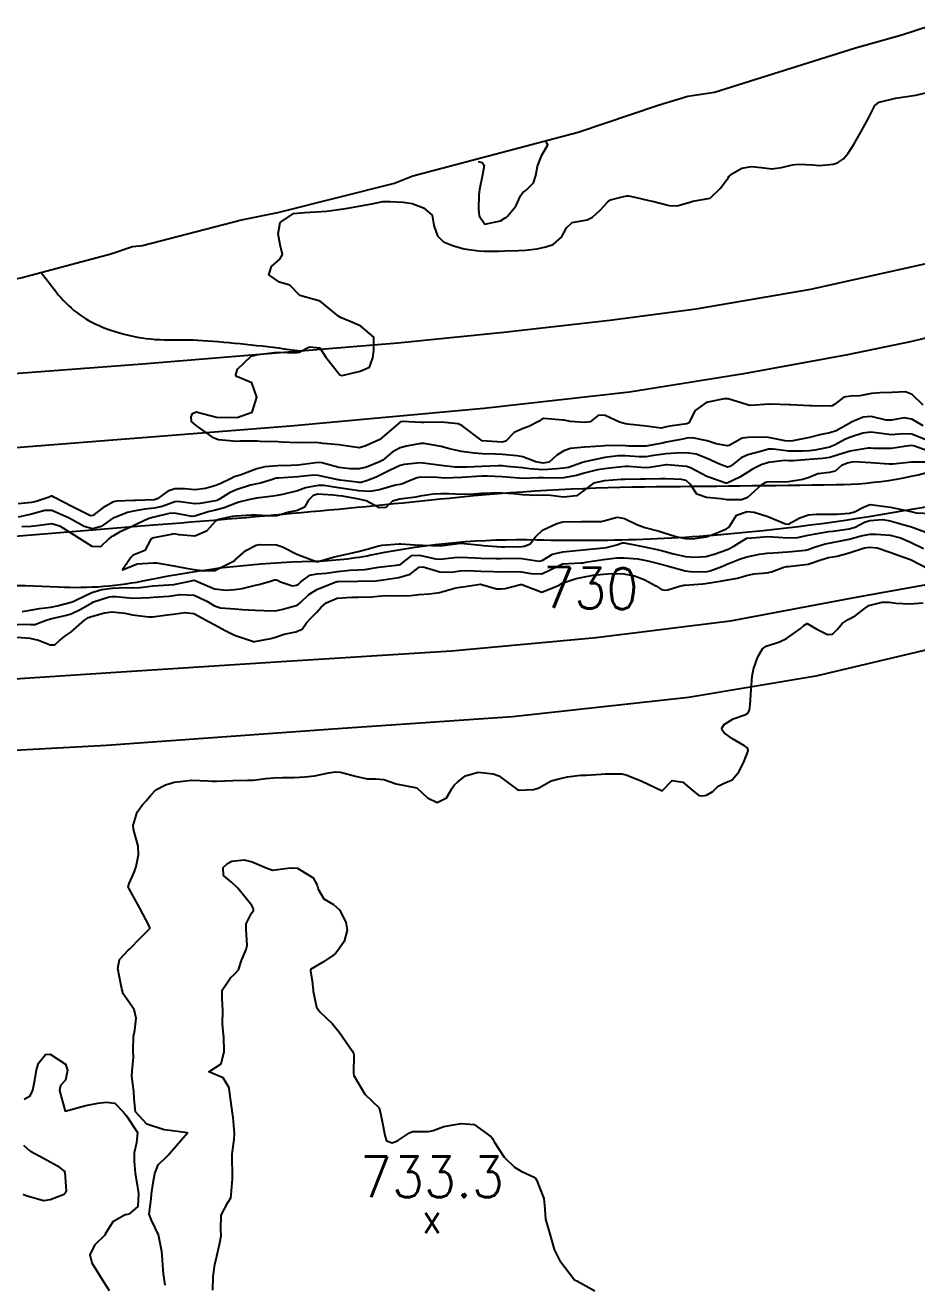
# Model space of a CAD drawing. Header units: metres. Extents: x 307586 to 320046, y 7427249 to 7434250.
# Drawn here: x 315764.9 to 315852.1, y 7432724.2 to 7432847.4 of the extents above; entities that cross this region are included whole.
import ezdxf
from ezdxf.enums import TextEntityAlignment as Align

# ---------------------------------------------------------------- set-up
doc = ezdxf.new("R2010")
doc.units = ezdxf.units.M
doc.header["$MEASUREMENT"] = 0
for name, color, linetype in [('Area', 45, 'Continuous'), ('Cotas', 45, 'Continuous'), ('Curvas de Nivel 1m', 11, 'Continuous'), ('Curvas de Nivel 5m', 15, 'Continuous'), ('Hidrografia', 140, 'Continuous'), ('Pontos Cotados', 45, 'Continuous'), ('Vias Primárias', 230, 'Continuous'), ('Vias Secundárias', 230, 'Continuous')]:
    doc.layers.add(name, color=color, linetype=linetype)
doc.styles.add('Style-STANDARD', font='STANDARD.shx')

# ---------------------------------------------------------------- blocks, each defined once
blk = doc.blocks.new('ELVTXT_134')
at = {"layer": 'Pontos Cotados', "linetype": 'Continuous', "style": 'Style-STANDARD'}
for s, height, p in [('733.3', 4, (0, 4)), ('x', 3, (0, 0))]:
    blk.add_text(s, height=height, dxfattribs=at).set_placement(p, align=Align.MIDDLE_CENTER)

msp = doc.modelspace()

# ---------------------------------------------------------------- linework, layer by layer
at = {"layer": 'Area'}
msp.add_polyline3d([(315680.82, 7432795.18, 726.73), (315707.91, 7432805.07, 733.78), (315712.34, 7432807.38, 730.83), (315718.92, 7432810.07, 730.94), (315724.45, 7432812.46, 730.89), (315730.39, 7432813.87, 730.89), (315733.68, 7432814.71, 730.81), (315744.09, 7432817.35, 730.79), (315754.62, 7432820.43, 730.74), (315764.65, 7432822.74, 730.62), (315773.31, 7432825.04, 736.4), (315775.44, 7432825.78, 730.7), (315776.42, 7432825.87, 735.85), (315786.11, 7432828.37, 732.33), (315789.64, 7432829.1, 736.97), (315801.07, 7432831.96, 735.69), (315802.87, 7432832.66, 733.07), (315819.01, 7432836.95, 740.7), (315826.84, 7432839.58, 737.37), (315829.76, 7432840.48, 735.85), (315832.36, 7432840.86, 731.04), (315846.16, 7432845.2, 742.21), (315850.67, 7432846.45, 731.12), (315853.57, 7432847.4, 743.3)], dxfattribs=at)
at = {"layer": 'Curvas de Nivel 1m', "flags": 128}
for points, elevation in [([(315852.77, 7432810.24), (315851.7, 7432811.29), (315851.02, 7432811.57), (315849.71, 7432811.5), (315848.54, 7432811.46), (315847.7, 7432811.38), (315846.56, 7432811.18), (315845.7, 7432811.13), (315845.01, 7432811.03), (315844.11, 7432810.35), (315843.85, 7432810.19), (315843.69, 7432810.14), (315841.87, 7432810.19), (315841.69, 7432810.2), (315839.81, 7432810.28), (315839.69, 7432810.28), (315837.77, 7432810.34), (315837.69, 7432810.34), (315835.91, 7432810.23), (315835.69, 7432810.26), (315835.05, 7432810.46), (315833.7, 7432810.86), (315833.29, 7432810.88), (315831.69, 7432810.55), (315831.52, 7432810.49), (315830.47, 7432809.72), (315829.84, 7432808.52), (315829.66, 7432808.44), (315828, 7432808.2), (315827.66, 7432808.13), (315827.13, 7432808.02), (315825.66, 7432808.2), (315823.85, 7432808.4), (315823.66, 7432808.42), (315823.06, 7432808.6), (315821.67, 7432809.23), (315821.02, 7432809.27), (315820.19, 7432808.63), (315819.66, 7432808.56), (315818.25, 7432808.65), (315817.66, 7432808.77), (315817.53, 7432808.8), (315815.67, 7432808.94), (315815.47, 7432808.88), (315815.2, 7432808.69), (315814.19, 7432808.17), (315813.66, 7432807.97), (315812.78, 7432807.59), (315811.94, 7432806.73), (315811.71, 7432806.66), (315811.64, 7432806.65), (315809.64, 7432806.76), (315807.66, 7432808.27), (315807.3, 7432808.43), (315805.66, 7432808.59), (315803.93, 7432808.56), (315803.66, 7432808.56), (315801.84, 7432808.67), (315801.66, 7432808.61), (315799.64, 7432806.88), (315798.26, 7432806.27), (315797.63, 7432806.09), (315796.26, 7432806.29), (315795.63, 7432806.37), (315794.1, 7432806.49), (315793.64, 7432806.57), (315792, 7432806.6), (315791.64, 7432806.57), (315789.98, 7432806.65), (315789.64, 7432806.67), (315787.94, 7432806.71), (315787.64, 7432806.73), (315785.96, 7432806.72), (315785.64, 7432806.7), (315783.86, 7432806.85), (315783.64, 7432806.92), (315783.37, 7432807.07), (315781.65, 7432808.28), (315781.2, 7432808.64), (315781.17, 7432809.1), (315781.31, 7432809.45), (315781.67, 7432809.61), (315783.66, 7432809.07), (315785.66, 7432809.05), (315787.13, 7432809.57), (315787.6, 7432811.02), (315787.12, 7432812.44), (315785.71, 7432813.01), (315785.59, 7432813.05), (315785.54, 7432813.23), (315785.72, 7432813.78), (315787.03, 7432815.03), (315787.58, 7432815.18), (315787.74, 7432815.2), (315789.33, 7432815.41), (315789.74, 7432815.45), (315791.35, 7432815.36), (315791.74, 7432815.42), (315792.75, 7432815.96), (315793.75, 7432815.87), (315794.35, 7432814.94), (315795.72, 7432813.22), (315795.94, 7432813.15), (315797.72, 7432813.57), (315798.63, 7432813.98), (315798.94, 7432814.89), (315799.03, 7432815.6), (315799.04, 7432816.89), (315797.77, 7432817.98), (315797.13, 7432818.27), (315795.78, 7432818.82), (315795.62, 7432818.93), (315793.8, 7432820.42), (315791.81, 7432820.97), (315790.84, 7432822), (315789.83, 7432822.28), (315788.78, 7432823.01), (315789.03, 7432823.82), (315789.85, 7432824.54), (315790.12, 7432825), (315789.87, 7432825.92), (315789.7, 7432827), (315789.89, 7432828.11), (315791.18, 7432828.98), (315792.27, 7432829.09), (315794.46, 7432829.22), (315796.5, 7432829.51), (315797.92, 7432829.76), (315798.86, 7432829.95), (315799.92, 7432830.15), (315800.63, 7432830.17), (315801.92, 7432830.09), (315802.79, 7432829.97), (315803.91, 7432829.56), (315804.74, 7432828.82), (315804.9, 7432827.81), (315805.26, 7432826.82), (315805.87, 7432826.22), (315806.84, 7432825.83), (315807.86, 7432825.54), (315809.28, 7432825.34), (315809.86, 7432825.32), (315811.28, 7432825.32), (315811.86, 7432825.33), (315813.2, 7432825.38), (315813.86, 7432825.42), (315815.01, 7432825.55), (315815.87, 7432825.73), (315816.59, 7432825.96), (315817.4, 7432826.67), (315817.89, 7432827.59), (315818.44, 7432828.11), (315819.9, 7432828.38), (315820.41, 7432828.63), (315821.2, 7432829.34), (315821.93, 7432830.14), (315822.2, 7432830.33), (315823.2, 7432830.6), (315823.79, 7432830.73), (315823.93, 7432830.73), (315824.56, 7432830.58), (315825.93, 7432830.27), (315826.3, 7432830.19), (315827.92, 7432829.78), (315828.71, 7432829.74), (315829.93, 7432830.1), (315830.25, 7432830.19), (315831.93, 7432830.49), (315832.95, 7432831.47), (315833.68, 7432832.47), (315833.8, 7432832.63), (315833.96, 7432832.79), (315835.02, 7432833.41), (315835.97, 7432833.6), (315836.92, 7432833.49), (315837.97, 7432833.37), (315838.9, 7432833.48), (315839.97, 7432833.75), (315840.55, 7432833.82), (315841.97, 7432833.74), (315842.64, 7432833.7), (315843.97, 7432833.8), (315844.38, 7432833.94), (315844.96, 7432834.34), (315845.43, 7432834.89), (315846, 7432835.8), (315846.32, 7432836.33), (315846.71, 7432837.02), (315847.42, 7432838.31), (315847.61, 7432838.72), (315848.04, 7432839.54), (315848.46, 7432839.88), (315850.05, 7432840.28), (315852.06, 7432840.57), (315853.4, 7432840.9)], 731), ([(315853.03, 7432806.85), (315851.65, 7432807.42), (315850.84, 7432807.44), (315849.65, 7432807.35), (315848.42, 7432807.52), (315847.66, 7432807.62), (315846.85, 7432807.51), (315845.65, 7432807.14), (315845.09, 7432806.89), (315844.08, 7432806.35), (315843.78, 7432806.21), (315843.64, 7432806.16), (315842.16, 7432805.85), (315841.64, 7432805.78), (315841, 7432805.74), (315839.64, 7432805.76), (315838.09, 7432805.96), (315837.64, 7432805.95), (315836.97, 7432805.76), (315835.63, 7432805.4), (315834.98, 7432805.11), (315834.14, 7432804.46), (315833.85, 7432804.24), (315833.62, 7432804.2), (315832.84, 7432804.48), (315831.63, 7432805.05), (315830.57, 7432805.45), (315829.63, 7432805.59), (315828.6, 7432805.56), (315827.63, 7432805.5), (315826.4, 7432805.33), (315825.63, 7432805.21), (315825, 7432805.2), (315823.63, 7432805.3), (315822.92, 7432805.3), (315821.63, 7432805.14), (315819.69, 7432804.71), (315819.61, 7432804.7), (315819.57, 7432804.69), (315819.45, 7432804.64), (315818.09, 7432804.17), (315817.61, 7432804.08), (315816.95, 7432804.02), (315815.61, 7432803.94), (315814.27, 7432804.04), (315813.61, 7432804.11), (315812.06, 7432804.27), (315811.61, 7432804.32), (315811.2, 7432804.33), (315809.61, 7432804.26), (315808.18, 7432804.2), (315807.61, 7432804.18), (315807, 7432804.18), (315805.61, 7432804.36), (315803.85, 7432804.59), (315803.61, 7432804.6), (315802.01, 7432804.44), (315801.61, 7432804.34), (315800.65, 7432803.91), (315799.6, 7432803.38), (315799.26, 7432803.22), (315798.43, 7432802.89), (315797.8, 7432802.69), (315797.59, 7432802.69), (315797.41, 7432802.72), (315795.76, 7432802.93), (315795.61, 7432802.95), (315795.59, 7432802.95), (315795.56, 7432802.96), (315793.6, 7432803.39), (315793.15, 7432803.4), (315791.6, 7432803.25), (315789.72, 7432803.12), (315789.59, 7432803.12), (315789.49, 7432803.11), (315789.13, 7432803), (315787.96, 7432802.64), (315787.59, 7432802.56), (315786.97, 7432802.42), (315785.58, 7432801.98), (315784.94, 7432801.69), (315783.95, 7432801.07), (315783.71, 7432800.93), (315783.57, 7432800.9), (315782.03, 7432800.63), (315781.57, 7432800.59), (315779.85, 7432800.83), (315779.57, 7432800.81), (315778.33, 7432800.36), (315777.56, 7432800.18), (315776.64, 7432800.07), (315775.55, 7432799.9), (315774.96, 7432799.76), (315773.54, 7432799.22), (315773.52, 7432799.21), (315773.5, 7432799.19), (315772.36, 7432798.38), (315771.53, 7432798.15), (315770.71, 7432798.39), (315769.54, 7432799.04), (315769.18, 7432799.24), (315767.55, 7432799.96), (315766.86, 7432799.96), (315765.55, 7432799.6), (315765.29, 7432799.54), (315764.25, 7432799.3)], 729), ([(315853.64, 7432805.62), (315851.93, 7432806.25), (315851.64, 7432806.32), (315851.12, 7432806.26), (315849.64, 7432806), (315847.92, 7432806.02), (315847.64, 7432806.05), (315847.38, 7432806.05), (315845.64, 7432805.77), (315844.54, 7432805.43), (315843.63, 7432805.15), (315842.94, 7432805.04), (315841.63, 7432804.94), (315840.05, 7432804.81), (315839.63, 7432804.82), (315839.2, 7432804.83), (315837.63, 7432804.66), (315836.93, 7432804.43), (315836.07, 7432803.99), (315835.61, 7432803.71), (315834.84, 7432803.22), (315833.6, 7432802.63), (315833.45, 7432802.62), (315831.6, 7432803.27), (315830.02, 7432804.12), (315829.62, 7432804.26), (315827.74, 7432804.42), (315827.62, 7432804.41), (315826.02, 7432804.16), (315825.62, 7432804.14), (315823.94, 7432804.26), (315823.62, 7432804.26), (315822.12, 7432804.1), (315821.61, 7432804.04), (315820.91, 7432803.92), (315819.6, 7432803.59), (315818.87, 7432803.38), (315817.6, 7432803.16), (315816.05, 7432803.13), (315815.6, 7432803.14), (315815.15, 7432803.14), (315813.6, 7432803.08), (315813.21, 7432803.1), (315811.6, 7432803.26), (315810.17, 7432803.32), (315809.6, 7432803.31), (315809.08, 7432803.28), (315807.6, 7432803.18), (315805.93, 7432803.13), (315805.6, 7432803.16), (315805.22, 7432803.19), (315803.6, 7432803.2), (315803.28, 7432803.15), (315802.52, 7432802.84), (315801.86, 7432802.57), (315801.59, 7432802.51), (315801.15, 7432802.42), (315799.58, 7432801.99), (315798.65, 7432801.82), (315797.58, 7432801.88), (315796.69, 7432802.02), (315795.59, 7432802.18), (315794.15, 7432802.39), (315793.59, 7432802.41), (315792.37, 7432802.18), (315791.58, 7432801.88), (315790.1, 7432801.51), (315789.58, 7432801.43), (315789.21, 7432801.37), (315787.57, 7432801.15), (315786.92, 7432801.03), (315785.84, 7432800.78), (315785.57, 7432800.68), (315784.42, 7432800.2), (315783.56, 7432799.98), (315782.83, 7432799.81), (315781.55, 7432799.39), (315781.26, 7432799.38), (315779.55, 7432799.7), (315779.03, 7432799.65), (315777.55, 7432799.31), (315777.4, 7432799.28), (315776.96, 7432799.15), (315776, 7432798.69), (315775.54, 7432798.47), (315774.17, 7432797.82), (315773.53, 7432797.46), (315773.35, 7432797.37), (315773.11, 7432797.19), (315772.3, 7432796.41), (315771.51, 7432796.42), (315770.25, 7432797.23), (315769.8, 7432797.51), (315769.53, 7432797.67), (315768.41, 7432798.38), (315767.54, 7432798.65), (315766.33, 7432798.48), (315765.53, 7432798.4), (315764.6, 7432798.36)], 728), ([(315853.17, 7432804.69), (315851.63, 7432804.67), (315849.84, 7432804.49), (315849.62, 7432804.47), (315849.44, 7432804.47), (315847.63, 7432804.63), (315846.01, 7432804.71), (315845.63, 7432804.66), (315845.36, 7432804.59), (315844.77, 7432804.34), (315844.15, 7432803.8), (315843.61, 7432803.67), (315842.45, 7432803.53), (315841.61, 7432803.19), (315841.01, 7432802.97), (315839.6, 7432802.75), (315839.26, 7432802.74), (315837.6, 7432802.76), (315837.33, 7432802.69), (315836.92, 7432802.43), (315835.58, 7432801.22), (315835.04, 7432800.99), (315833.58, 7432801.01), (315832.97, 7432801.09), (315831.58, 7432801.22), (315830.64, 7432801.56), (315830.02, 7432802.51), (315829.6, 7432802.89), (315829.13, 7432803), (315827.6, 7432803.05), (315827.11, 7432803.04), (315825.6, 7432803.02), (315825.15, 7432803.02), (315823.6, 7432802.99), (315823.22, 7432802.98), (315821.6, 7432802.85), (315820.53, 7432802.63), (315819.59, 7432801.92), (315818.85, 7432801.38), (315817.58, 7432801.27), (315816.31, 7432801.41), (315815.58, 7432801.46), (315814.84, 7432801.43), (315813.58, 7432801.49), (315812.71, 7432801.59), (315811.58, 7432801.64), (315810.48, 7432801.65), (315809.58, 7432801.62), (315808.81, 7432801.54), (315807.58, 7432801.51), (315806.37, 7432801.58), (315805.58, 7432801.59), (315804.85, 7432801.55), (315803.58, 7432801.34), (315803.15, 7432801.26), (315801.57, 7432801.05), (315800.87, 7432800.86), (315800.2, 7432800.24), (315799.56, 7432800.22), (315798.3, 7432800.89), (315797.57, 7432801.07), (315795.99, 7432801.34), (315795.58, 7432801.4), (315795.05, 7432801.46), (315793.58, 7432801.54), (315793.1, 7432801.43), (315792.64, 7432800.96), (315792.26, 7432800.27), (315791.56, 7432799.95), (315790.74, 7432799.8), (315789.55, 7432799.43), (315789.16, 7432799.39), (315787.55, 7432799.49), (315787.09, 7432799.49), (315785.55, 7432799.4), (315785.23, 7432799.36), (315783.84, 7432799.07), (315783.54, 7432798.92), (315782.69, 7432797.92), (315781.53, 7432797.46), (315780, 7432797.59), (315779.53, 7432797.67), (315779.06, 7432797.59), (315777.52, 7432797.28), (315777.42, 7432797.25), (315777.23, 7432797.14), (315776.63, 7432796.03), (315775.5, 7432795.58), (315775.29, 7432795.37), (315775.14, 7432795.17), (315774.47, 7432794.16), (315775.49, 7432794.58), (315775.91, 7432794.73), (315777.49, 7432794.85), (315777.79, 7432794.84), (315779.49, 7432794.55), (315780.69, 7432794.3), (315781.48, 7432794.2), (315782.51, 7432794.05), (315783.48, 7432794.09), (315785.39, 7432795.04), (315785.45, 7432795.08), (315785.49, 7432795.12), (315786.51, 7432796.03), (315787.52, 7432796.55), (315787.9, 7432796.64), (315789.52, 7432796.6), (315790.1, 7432796.41), (315791.5, 7432795.68), (315793.49, 7432794.95), (315795.05, 7432795.39), (315795.5, 7432795.49), (315796.66, 7432795.76), (315797.51, 7432795.94), (315798.25, 7432796.15), (315799.52, 7432796.51), (315799.84, 7432796.55), (315801.52, 7432796.7), (315801.67, 7432796.7), (315803.52, 7432796.58), (315803.79, 7432796.56), (315805.52, 7432796.51), (315805.8, 7432796.53), (315807.52, 7432796.75), (315807.55, 7432796.75), (315809.52, 7432796.55), (315809.74, 7432796.53), (315811.52, 7432796.39), (315811.86, 7432796.39), (315813.52, 7432796.43), (315813.77, 7432796.46), (315814.33, 7432796.7), (315814.85, 7432797.38), (315815.54, 7432798.03), (315816.94, 7432798.67), (315817.39, 7432798.82), (315817.55, 7432798.84), (315819.32, 7432798.87), (315819.55, 7432798.88), (315821.28, 7432798.88), (315821.55, 7432798.93), (315822.84, 7432799.31), (315823.55, 7432799.18), (315824.75, 7432798.58), (315825.54, 7432798.3), (315826.93, 7432797.94), (315827.53, 7432797.75), (315828.69, 7432797.37), (315829.53, 7432797.21), (315830.21, 7432797.19), (315831.53, 7432797.37), (315832.35, 7432797.67), (315833.54, 7432798.17), (315833.73, 7432798.28), (315833.87, 7432798.47), (315834.52, 7432799.5), (315835.56, 7432799.86), (315836.22, 7432799.78), (315837.56, 7432799.36), (315839.3, 7432798.65), (315839.55, 7432798.63), (315840.71, 7432799.23), (315841.56, 7432799.52), (315842.31, 7432799.61), (315843.56, 7432799.6), (315844.32, 7432799.59), (315845.56, 7432799.69), (315846.05, 7432799.83), (315846.99, 7432800.31), (315847.58, 7432800.54), (315849.57, 7432800.28), (315851.57, 7432799.84), (315852.07, 7432799.74), (315853.56, 7432799.65)], 727), ([(315764.64, 7432790.09), (315765.44, 7432790.2), (315766.35, 7432790.36), (315767.44, 7432790.5), (315768.08, 7432790.62), (315769.45, 7432790.98), (315769.63, 7432791.06), (315769.95, 7432791.23), (315771.46, 7432791.94), (315772.43, 7432792.23), (315773.46, 7432792.37), (315774.71, 7432792.42), (315775.47, 7432792.4), (315776.19, 7432792.42), (315777.47, 7432792.58), (315777.99, 7432792.61), (315779.47, 7432792.71), (315781.22, 7432793.09), (315781.47, 7432793.13), (315781.64, 7432793.09), (315783.47, 7432792.3), (315784.59, 7432792.18), (315785.46, 7432792.23), (315786.18, 7432792.32), (315787.47, 7432792.64), (315787.78, 7432792.71), (315788.84, 7432793.01), (315789.31, 7432793.17), (315789.47, 7432793.18), (315789.61, 7432793.13), (315789.92, 7432792.99), (315791.08, 7432792.58), (315791.47, 7432792.64), (315791.68, 7432792.76), (315791.9, 7432792.97), (315792.79, 7432793.64), (315793.48, 7432793.77), (315794.37, 7432793.83), (315795.48, 7432793.99), (315796.69, 7432794.12), (315797.49, 7432794.15), (315798.17, 7432794.2), (315799.49, 7432794.4), (315801.23, 7432794.6), (315801.49, 7432794.63), (315801.66, 7432794.68), (315801.84, 7432794.85), (315802.77, 7432795.57), (315803.5, 7432795.6), (315805.07, 7432795.24), (315805.5, 7432795.2), (315806.92, 7432795.37), (315807.5, 7432795.4), (315808.95, 7432795.32), (315809.5, 7432795.28), (315810.99, 7432795.25), (315811.5, 7432795.25), (315812.92, 7432795.3), (315813.5, 7432795.27), (315815.2, 7432794.99), (315815.5, 7432795.05), (315816.51, 7432795.67), (315817.51, 7432795.92), (315818.18, 7432795.98), (315819.52, 7432796.12), (315821.16, 7432796.26), (315821.52, 7432796.3), (315821.79, 7432796.34), (315822.81, 7432796.6), (315823.34, 7432796.78), (315823.52, 7432796.79), (315824.69, 7432796.58), (315825.52, 7432796.41), (315827.04, 7432796.07), (315827.52, 7432795.94), (315828.34, 7432795.71), (315829.51, 7432795.46), (315830.39, 7432795.38), (315831.51, 7432795.44), (315832.33, 7432795.67), (315833.52, 7432796.12), (315833.77, 7432796.22), (315834.26, 7432796.46), (315835.02, 7432796.97), (315835.53, 7432797.24), (315836.43, 7432797.33), (315837.53, 7432797.4), (315838.58, 7432797.36), (315839.53, 7432797.27), (315840.47, 7432797.32), (315841.53, 7432797.53), (315842.23, 7432797.67), (315843.54, 7432797.89), (315843.94, 7432797.94), (315845.54, 7432798.15), (315846.1, 7432798.32), (315847.04, 7432798.82), (315847.55, 7432798.98), (315848.78, 7432799.06), (315849.55, 7432798.95), (315851.36, 7432798.43), (315851.54, 7432798.38), (315851.88, 7432798.25), (315853.54, 7432797.63)], 728), ([(315763.42, 7432788.79), (315764.98, 7432788.84), (315765.42, 7432788.81), (315765.88, 7432788.81), (315767.1, 7432789.26), (315767.35, 7432789.34), (315767.42, 7432789.36), (315768.97, 7432789.71), (315769.43, 7432789.85), (315770.37, 7432790.3), (315771.45, 7432790.92), (315771.64, 7432791.01), (315772.15, 7432791.2), (315773.15, 7432791.5), (315773.46, 7432791.55), (315773.82, 7432791.54), (315775.46, 7432791.39), (315777.15, 7432791.45), (315777.46, 7432791.48), (315778.99, 7432791.59), (315779.46, 7432791.64), (315780.08, 7432791.73), (315781.46, 7432791.66), (315782.72, 7432791.08), (315783.45, 7432790.64), (315784.05, 7432790.45), (315785.44, 7432790.34), (315786.2, 7432790.27), (315787.44, 7432790.22), (315788.27, 7432790.18), (315789.44, 7432790.16), (315790.13, 7432790.3), (315791.45, 7432790.66), (315791.65, 7432790.77), (315791.86, 7432790.97), (315792.69, 7432791.73), (315793.47, 7432792.23), (315795.17, 7432792.92), (315795.47, 7432793), (315795.56, 7432793.01), (315797.47, 7432793.03), (315799.27, 7432793.08), (315799.48, 7432793.1), (315799.74, 7432793.14), (315801.48, 7432793.4), (315802.58, 7432793.74), (315803.49, 7432794.4), (315803.87, 7432794.44), (315805.48, 7432793.95), (315806.62, 7432793.93), (315807.49, 7432794.06), (315808.17, 7432794.09), (315809.49, 7432794.03), (315810.73, 7432793.99), (315811.49, 7432793.97), (315812.22, 7432793.99), (315813.49, 7432793.97), (315814.41, 7432793.78), (315815.48, 7432793.77), (315817.35, 7432794.66), (315817.44, 7432794.72), (315817.49, 7432794.73), (315819.3, 7432794.84), (315819.5, 7432794.85), (315819.75, 7432794.89), (315821.51, 7432795.15), (315822.8, 7432795.31), (315823.51, 7432795.34), (315824.87, 7432795.22), (315825.51, 7432795.11), (315825.96, 7432795.01), (315827.5, 7432794.6), (315827.73, 7432794.54), (315829.5, 7432794.06), (315830.01, 7432794), (315831.5, 7432793.97), (315831.94, 7432794.04), (315833.06, 7432794.47), (315833.37, 7432794.61), (315833.5, 7432794.66), (315834.79, 7432795.18), (315835.51, 7432795.42), (315836.75, 7432795.67), (315837.52, 7432795.77), (315838.11, 7432795.82), (315839.52, 7432795.91), (315841.24, 7432796.09), (315841.52, 7432796.14), (315841.69, 7432796.2), (315842.15, 7432796.36), (315843.19, 7432796.69), (315843.53, 7432796.77), (315844.86, 7432797.01), (315845.53, 7432797.16), (315846.71, 7432797.49), (315847.54, 7432797.64), (315848.18, 7432797.65), (315849.54, 7432797.53), (315850.54, 7432797.27), (315851.53, 7432796.87), (315852.79, 7432796.24)], 729), ([(315778.64, 7432724.2), (315778.5, 7432725.12), (315778.48, 7432725.3), (315778.33, 7432727.12), (315778.31, 7432727.5), (315777.98, 7432729.13), (315777.3, 7432730.56), (315777.08, 7432731.14), (315777.25, 7432732.64), (315777.3, 7432733.13), (315777.5, 7432734.4), (315777.63, 7432735.13), (315777.94, 7432735.98), (315778.8, 7432736.8), (315778.96, 7432736.96), (315779.09, 7432737.12), (315780.82, 7432739.09), (315778.83, 7432739.38), (315778.54, 7432739.41), (315776.84, 7432739.95), (315775.73, 7432741.15), (315775.59, 7432742.43), (315775.56, 7432743.15), (315775.38, 7432744.66), (315775.4, 7432745.15), (315775.55, 7432746.52), (315775.52, 7432747.15), (315775.55, 7432748.54), (315775.67, 7432749.15), (315775.8, 7432750.31), (315775.61, 7432751.15), (315774.98, 7432752.06), (315774.53, 7432752.71), (315774.38, 7432753.17), (315774.17, 7432754.34), (315774, 7432755.18), (315774.16, 7432756.04), (315775.04, 7432757), (315775.13, 7432757.07), (315775.23, 7432757.16), (315776.12, 7432758.08), (315777.06, 7432759.02), (315777.12, 7432759.08), (315777.13, 7432759.14), (315777.07, 7432759.33), (315776.12, 7432761.15), (315775.11, 7432762.97), (315775.04, 7432763.09), (315775.03, 7432763.16), (315775.12, 7432763.47), (315775.64, 7432764.65), (315775.79, 7432765.15), (315776.03, 7432766.28), (315776, 7432767.15), (315775.53, 7432768.81), (315775.5, 7432769.16), (315775.9, 7432770.46), (315776.4, 7432771.15), (315776.79, 7432771.57), (315777.22, 7432772.12), (315777.73, 7432772.64), (315778.66, 7432773.13), (315779.09, 7432773.27), (315779.23, 7432773.31), (315779.5, 7432773.38), (315781.24, 7432773.6), (315782.8, 7432773.51), (315783.24, 7432773.49), (315783.68, 7432773.5), (315785.24, 7432773.56), (315786.68, 7432773.58), (315787.24, 7432773.6), (315788.49, 7432773.76), (315789.24, 7432773.83), (315790.1, 7432773.85), (315791.24, 7432773.86), (315792.3, 7432773.9), (315793.24, 7432774.02), (315794.63, 7432774.32), (315795.25, 7432774.41), (315795.79, 7432774.37), (315797.24, 7432773.98), (315798.4, 7432773.72), (315799.24, 7432773.71), (315800.02, 7432773.64), (315801.24, 7432773.22), (315803.23, 7432772.83), (315804.28, 7432771.87), (315805.22, 7432771.41), (315806.16, 7432771.86), (315806.69, 7432772.79), (315806.91, 7432773.11), (315807.24, 7432773.42), (315808.01, 7432774.01), (315809.25, 7432774.36), (315810.72, 7432774.21), (315811.25, 7432774), (315813.04, 7432772.71), (315813.23, 7432772.6), (315814.66, 7432772.69), (315815.11, 7432772.8), (315815.24, 7432772.86), (315816.38, 7432773.53), (315817.25, 7432773.76), (315817.99, 7432773.91), (315819.25, 7432774.06), (315819.81, 7432774.08), (315821.26, 7432774.19), (315821.66, 7432774.2), (315823.26, 7432774.2), (315823.73, 7432774.11), (315825.25, 7432773.49), (315827.23, 7432772.54), (315828.22, 7432773.56), (315829.25, 7432773.4), (315830.3, 7432772.5), (315830.81, 7432772.08), (315831.23, 7432772.05), (315831.59, 7432772.13), (315832.21, 7432772.48), (315832.71, 7432773.01), (315833.24, 7432773.27), (315834.08, 7432773.62), (315834.76, 7432774.45), (315835.27, 7432775.45), (315835.66, 7432776.44), (315835.58, 7432776.74), (315835.29, 7432776.95), (315834.13, 7432777.63), (315833.3, 7432778.23), (315833.1, 7432778.47), (315833.09, 7432778.68), (315833.31, 7432779.02), (315834.19, 7432779.59), (315835.33, 7432779.98), (315835.62, 7432780.15), (315835.78, 7432780.44), (315835.84, 7432780.94), (315835.94, 7432782.44), (315836.05, 7432783.76), (315836.17, 7432784.44), (315836.59, 7432785.63), (315837.04, 7432786.43), (315837.41, 7432786.7), (315838.7, 7432787.12), (315839.41, 7432787.43), (315840.73, 7432788.38), (315841.08, 7432788.72), (315841.43, 7432788.89), (315842.37, 7432788.36), (315843.42, 7432787.83), (315843.89, 7432787.87), (315844.37, 7432788.34), (315844.85, 7432788.92), (315845.44, 7432789.3), (315846.12, 7432789.64), (315846.95, 7432790.31), (315847.46, 7432790.67), (315848.75, 7432791), (315849.46, 7432790.98), (315850.09, 7432790.9), (315851.46, 7432790.84), (315852.76, 7432790.94)], 731), ([(315783.29, 7432723.71), (315783.34, 7432725.06), (315783.5, 7432726.23), (315783.68, 7432727.06), (315783.99, 7432728.35), (315784.12, 7432729.05), (315784.09, 7432729.68), (315784.11, 7432731.05), (315784.75, 7432732.31), (315785.04, 7432732.75), (315785.09, 7432733.04), (315785.21, 7432734.6), (315785.22, 7432735.04), (315785.18, 7432736.66), (315785.2, 7432737.04), (315785.39, 7432738.46), (315785.42, 7432739.03), (315785.28, 7432740.6), (315785.22, 7432741.04), (315784.95, 7432742.96), (315784.95, 7432743.04), (315784.94, 7432743.11), (315784.88, 7432743.5), (315784.32, 7432744.48), (315782.89, 7432745.07), (315784.1, 7432745.85), (315784.41, 7432747.05), (315784.36, 7432748.47), (315784.32, 7432749.05), (315784.25, 7432749.75), (315784.26, 7432751.05), (315784.21, 7432752.27), (315784.21, 7432753.05), (315785.01, 7432754.27), (315785.43, 7432754.61), (315785.82, 7432755.03), (315786.1, 7432755.96), (315786.56, 7432757.02), (315786.65, 7432757.42), (315786.56, 7432759.02), (315786.56, 7432759.53), (315787.09, 7432760.58), (315787.26, 7432760.85), (315787.28, 7432761.02), (315787.1, 7432761.34), (315785.73, 7432763.03), (315785.12, 7432763.6), (315784.35, 7432764.28), (315784.29, 7432765.05), (315784.74, 7432765.45), (315785.14, 7432765.66), (315786.37, 7432765.8), (315787.14, 7432765.6), (315788.52, 7432765.01), (315789.13, 7432764.8), (315790.62, 7432764.98), (315791.08, 7432765.03), (315791.13, 7432765.03), (315791.56, 7432764.97), (315793.12, 7432764.03), (315793.49, 7432763.31), (315793.61, 7432762.94), (315794.16, 7432761.99), (315795.1, 7432761.42), (315795.69, 7432760.91), (315796.29, 7432759.69), (315796.44, 7432758.91), (315796.14, 7432757.82), (315795.52, 7432756.92), (315795.3, 7432756.65), (315795.04, 7432756.44), (315794.12, 7432755.84), (315793.02, 7432755.17), (315792.87, 7432755.1), (315792.84, 7432754.95), (315793, 7432753.92), (315793.11, 7432753.06), (315793.12, 7432752.95), (315793.44, 7432751.4), (315793.75, 7432750.94), (315794.96, 7432749.81), (315795.67, 7432748.91), (315796.93, 7432747.12), (315797.04, 7432746.9), (315797.07, 7432746.75), (315797.04, 7432744.9), (315797.08, 7432744.7), (315798.15, 7432742.89), (315798.87, 7432742.21), (315799.55, 7432741.56), (315799.74, 7432740.87), (315799.96, 7432739.74), (315800.12, 7432738.86), (315800.28, 7432738.32), (315800.82, 7432738.13), (315801.36, 7432738.31), (315802.14, 7432738.84), (315802.54, 7432739.12), (315802.83, 7432739.22), (315804.39, 7432739.25), (315804.83, 7432739.35), (315805.89, 7432739.74), (315806.84, 7432739.9), (315807.59, 7432740.03), (315808.84, 7432739.93), (315810.53, 7432738.73), (315810.65, 7432738.56), (315810.82, 7432738.22), (315811.78, 7432736.72), (315812.79, 7432735.76), (315813.46, 7432735.37), (315814.78, 7432734.75), (315814.85, 7432734.68), (315814.95, 7432734.51), (315815.68, 7432732.67), (315815.78, 7432731.63), (315815.83, 7432730.67), (315816.28, 7432729.1), (315816.42, 7432728.66), (315816.69, 7432727.71), (315817.19, 7432726.65), (315818.66, 7432724.74), (315818.72, 7432724.7), (315818.89, 7432724.64), (315820.65, 7432723.67)], 732), ([(315764.86, 7432742.4), (315765.42, 7432742.72), (315765.68, 7432743.27), (315765.89, 7432744.26), (315766.05, 7432745.27), (315766.25, 7432745.92), (315766.92, 7432746.78), (315767.38, 7432746.79), (315768.9, 7432745.81), (315769.08, 7432745.24), (315768.88, 7432744.25), (315768.4, 7432743.72), (315768.29, 7432743.25), (315768.85, 7432741.24), (315770.86, 7432741.79), (315772.04, 7432742.02), (315772.86, 7432742.11), (315773.71, 7432742.02), (315774.54, 7432741.16), (315774.85, 7432740.78), (315775.94, 7432739.15), (315775.84, 7432738.12), (315775.6, 7432737.15), (315775.59, 7432736.35), (315775.71, 7432735.15), (315775.88, 7432734.03), (315776.02, 7432733.15), (315775.97, 7432731.91), (315775.08, 7432731.16), (315774.79, 7432731.1), (315774.73, 7432731.09), (315773.5, 7432730.4), (315772.77, 7432729.19), (315772.7, 7432729.07), (315771.75, 7432728.14), (315771.28, 7432727.2), (315771.47, 7432726.4), (315772.21, 7432725.19), (315772.65, 7432724.51), (315773.16, 7432723.7)], 731), ([(315764.75, 7432733.1), (315765.04, 7432732.99), (315766.75, 7432732.48), (315767.4, 7432732.6), (315768.75, 7432733.12), (315768.9, 7432733.24), (315768.97, 7432733.45), (315768.85, 7432735.24), (315768.77, 7432735.38), (315768.33, 7432735.7), (315766.79, 7432736.55), (315765.48, 7432737.27), (315764.81, 7432737.88)], 731)]:
    msp.add_lwpolyline(points, dxfattribs=dict(at, elevation=elevation))
at = {"layer": 'Curvas de Nivel 5m', "elevation": 730, "flags": 128}
for points in [[(315809.24, 7432834.08), (315809.63, 7432833.98), (315809.82, 7432833.69), (315809.66, 7432832.76), (315809.37, 7432831.34), (315809.31, 7432830.77), (315809.27, 7432829.41), (315809.34, 7432828.77), (315809.89, 7432827.96), (315811.43, 7432828.27), (315811.9, 7432828.56), (315812, 7432828.64), (315812.11, 7432828.73), (315812.94, 7432829.7), (315813.38, 7432830.72), (315813.61, 7432831.04), (315813.94, 7432831.28), (315814.65, 7432832), (315814.9, 7432832.7), (315815.04, 7432833.62), (315815.48, 7432834.69), (315816.05, 7432835.71), (315815.88, 7432835.98)], [(315852.77, 7432808.24), (315851.67, 7432808.88), (315850.92, 7432809.01), (315849.67, 7432808.77), (315849.15, 7432808.8), (315847.68, 7432809.15), (315846.9, 7432809.08), (315845.67, 7432808.56), (315845.52, 7432808.47), (315845.31, 7432808.33), (315844.25, 7432807.75), (315843.65, 7432807.54), (315842.67, 7432807.35), (315841.65, 7432807.1), (315840.01, 7432806.76), (315839.65, 7432806.73), (315839.27, 7432806.78), (315837.65, 7432807.1), (315836.32, 7432807.11), (315835.65, 7432807.09), (315835.07, 7432807.04), (315834.07, 7432806.47), (315833.8, 7432806.31), (315833.64, 7432806.27), (315832.51, 7432806.48), (315831.65, 7432806.75), (315830.21, 7432807.07), (315829.65, 7432807.01), (315829.25, 7432806.92), (315827.64, 7432806.64), (315827.27, 7432806.55), (315825.64, 7432806.25), (315823.97, 7432806.25), (315823.64, 7432806.28), (315821.93, 7432806.31), (315821.64, 7432806.29), (315821.26, 7432806.23), (315819.64, 7432806.16), (315818.28, 7432806), (315817.63, 7432805.79), (315816.94, 7432805.36), (315816.19, 7432804.68), (315815.61, 7432804.58), (315814.89, 7432804.7), (315813.62, 7432805.19), (315813.04, 7432805.3), (315811.62, 7432805.43), (315810.9, 7432805.46), (315809.62, 7432805.48), (315808.84, 7432805.55), (315807.63, 7432805.72), (315806.44, 7432805.99), (315805.63, 7432806.2), (315803.95, 7432806.52), (315803.64, 7432806.52), (315802.24, 7432806.24), (315801.63, 7432806.07), (315800.84, 7432805.65), (315799.91, 7432804.88), (315799.61, 7432804.7), (315798.31, 7432804.19), (315797.6, 7432804.02), (315796.72, 7432804.02), (315795.61, 7432804.17), (315793.94, 7432804.61), (315793.61, 7432804.65), (315792.13, 7432804.44), (315791.61, 7432804.38), (315790.97, 7432804.34), (315789.61, 7432804.31), (315788.39, 7432804.23), (315787.6, 7432804.03), (315785.98, 7432803.42), (315785.6, 7432803.32), (315785.39, 7432803.26), (315785.02, 7432803.06), (315784.07, 7432802.59), (315783.59, 7432802.39), (315782.57, 7432802.09), (315781.58, 7432801.98), (315780.54, 7432802.06), (315779.58, 7432802.07), (315778.88, 7432801.83), (315777.91, 7432801.14), (315777.69, 7432801.02), (315777.57, 7432800.99), (315775.8, 7432800.93), (315775.57, 7432800.92), (315773.9, 7432800.86), (315773.57, 7432800.79), (315772.53, 7432800.23), (315771.55, 7432799.45), (315771.32, 7432799.44), (315769.56, 7432800.3), (315767.76, 7432801.26), (315767.57, 7432801.35), (315767.49, 7432801.35), (315767.29, 7432801.26), (315766.01, 7432800.83), (315765.56, 7432800.75), (315764.26, 7432800.61)], [(315763.71, 7432787.61), (315765.4, 7432787.46), (315766.25, 7432787.27), (315767.4, 7432786.81), (315767.84, 7432786.81), (315768.3, 7432787.25), (315768.93, 7432787.72), (315769.41, 7432788.07), (315770.73, 7432789.22), (315771.15, 7432789.49), (315771.43, 7432789.6), (315772.7, 7432789.94), (315773.44, 7432790.06), (315774.69, 7432789.91), (315775.43, 7432789.75), (315777.01, 7432789.56), (315777.43, 7432789.57), (315778.82, 7432789.74), (315779.43, 7432789.82), (315780.56, 7432789.98), (315781.43, 7432789.87), (315782.95, 7432789.07), (315783.42, 7432788.8), (315784.56, 7432788.2), (315785.41, 7432787.75), (315787.28, 7432787.15), (315787.4, 7432787.15), (315788.97, 7432787.44), (315789.41, 7432787.56), (315790.28, 7432787.86), (315791.41, 7432788.09), (315792.04, 7432788.34), (315792.47, 7432788.96), (315792.92, 7432789.46), (315793.44, 7432789.98), (315793.89, 7432790.5), (315794.38, 7432790.94), (315795.46, 7432791.38), (315796.89, 7432791.47), (315797.46, 7432791.47), (315798.83, 7432791.51), (315799.46, 7432791.57), (315800.23, 7432791.64), (315801.46, 7432791.6), (315802.66, 7432791.64), (315803.46, 7432791.75), (315804.48, 7432791.81), (315805.46, 7432791.92), (315807.06, 7432792.38), (315807.47, 7432792.46), (315807.76, 7432792.49), (315809.47, 7432792.76), (315811.04, 7432792.31), (315811.47, 7432792.28), (315811.88, 7432792.32), (315813.38, 7432792.71), (315813.46, 7432792.72), (315813.5, 7432792.71), (315815.47, 7432791.97), (315817.16, 7432792.66), (315817.47, 7432792.84), (315818.84, 7432793.29), (315819.48, 7432793.43), (315820.48, 7432793.62), (315821.49, 7432793.74), (315822.3, 7432793.79), (315823.49, 7432793.76), (315824.52, 7432793.55), (315825.48, 7432793.2), (315826.68, 7432792.55), (315827.17, 7432792.24), (315827.47, 7432792.18), (315827.8, 7432792.2), (315828.85, 7432792.53), (315829.35, 7432792.65), (315829.47, 7432792.66), (315831.2, 7432792.77), (315831.48, 7432792.8), (315832.92, 7432793.04), (315833.48, 7432793.14), (315834.6, 7432793.35), (315835.49, 7432793.6), (315836.19, 7432793.75), (315837.49, 7432793.87), (315837.94, 7432793.97), (315839.15, 7432794.4), (315839.43, 7432794.48), (315839.5, 7432794.49), (315839.59, 7432794.49), (315841.51, 7432794.72), (315842.74, 7432795.13), (315843.51, 7432795.35), (315844.36, 7432795.49), (315845.52, 7432795.81), (315847.04, 7432796.31), (315847.52, 7432796.36), (315848.28, 7432796.29), (315849.52, 7432795.88), (315850.69, 7432795.44), (315851.51, 7432795.15), (315853.36, 7432794.23)]]:
    msp.add_lwpolyline(points, dxfattribs=at)
at = {"layer": 'Hidrografia', "elevation": 735.42}
msp.add_lwpolyline([(315855.84, 7432804.43, -0.078062), (315844.24, 7432802.45, -0.00047), (315825.52, 7432802.24, 0.023205), (315806.44, 7432801.14, -0.006408), (315777.49, 7432798.51, 0.00392), (315752.04, 7432796.32, -0.039044), (315733.52, 7432796.04, 0.043038), (315714.95, 7432795.6, 0.040528), (315700.93, 7432792.9, -0.077442), (315693.94, 7432792.08, 0.043495), (315681.92, 7432791.48, -0.06518), (315673.27, 7432791.43)], format="xyb", dxfattribs=at)
at = {"layer": 'Hidrografia'}
msp.add_lwpolyline([(315691.93, 7432785.49, -0.049298), (315696.95, 7432786.08, 0.619269), (315697.78, 7432787.81, -0.809802), (315698.92, 7432789.18, 0.105098), (315702.94, 7432788.04, 0.162944), (315708.7, 7432789.55, -0.225845), (315712.4, 7432790.05, 0.300065), (315717.62, 7432791.52, -0.143076), (315720.45, 7432793.34, -0.101501), (315725.75, 7432793.8, 0.034342), (315733.36, 7432793.44, -0.06725), (315738.56, 7432792.84, 0.082248), (315745.65, 7432792.25, -0.016681), (315755.26, 7432792.7, -0.015741), (315768.19, 7432792.48, 0.063845), (315776.98, 7432793.17, -0.04632), (315793.02, 7432794.99, 0.045321), (315799.14, 7432795.68, -0.056515), (315814.97, 7432797.09, 0.032599), (315837.1, 7432798, 0.021998), (315855.49, 7432800.79, 0.048795)], format="xyb", dxfattribs=at)
at = {"layer": 'Vias Primárias'}
for points in [[(315718.02, 7432809.7), (315739.48, 7432811.33), (315759.07, 7432813), (315776.43, 7432814.3), (315801.38, 7432816.34), (315811.75, 7432817.39), (315822.13, 7432818.56), (315830.55, 7432819.68), (315841.79, 7432821.61), (315854.22, 7432824.36)], [(315718.02, 7432809.7), (315739.48, 7432811.33), (315759.07, 7432813), (315776.43, 7432814.3), (315801.38, 7432816.34), (315811.75, 7432817.39), (315822.13, 7432818.56), (315830.55, 7432819.68), (315841.79, 7432821.61), (315854.22, 7432824.36)], [(315697.16, 7432801.14), (315716.11, 7432802.47), (315735.47, 7432803.98), (315753.69, 7432805.29), (315772.27, 7432806.78), (315790.88, 7432808.24), (315799.43, 7432809), (315809.8, 7432809.95), (315824.03, 7432811.57), (315835.43, 7432813.37), (315845.41, 7432815.22), (315851.69, 7432816.51), (315862.43, 7432819.11)], [(315697.16, 7432801.14), (315716.11, 7432802.47), (315735.47, 7432803.98), (315753.69, 7432805.29), (315772.27, 7432806.78), (315790.88, 7432808.24), (315799.43, 7432809), (315809.8, 7432809.95), (315824.03, 7432811.57), (315835.43, 7432813.37), (315845.41, 7432815.22), (315851.69, 7432816.51), (315862.43, 7432819.11)], [(315856.15, 7432793.24), (315846.18, 7432791.45), (315833.89, 7432789.14), (315820.8, 7432787.5), (315806.64, 7432786.21), (315789.97, 7432785.16), (315772.83, 7432784.06), (315755.44, 7432782.92), (315732.2, 7432781.39), (315714.63, 7432780.06), (315698.37, 7432778.56), (315686.06, 7432776.29), (315669.39, 7432772.86), (315657.79, 7432769.73), (315647.61, 7432766.52), (315634.58, 7432761.98), (315620.48, 7432756.47), (315604.39, 7432749.4)], [(315856.15, 7432793.24), (315846.18, 7432791.45), (315833.89, 7432789.14), (315820.8, 7432787.5), (315806.64, 7432786.21), (315789.97, 7432785.16), (315772.83, 7432784.06), (315755.44, 7432782.92), (315732.2, 7432781.39), (315714.63, 7432780.06), (315698.37, 7432778.56), (315686.06, 7432776.29), (315669.39, 7432772.86), (315657.79, 7432769.73), (315647.61, 7432766.52), (315634.58, 7432761.98), (315620.48, 7432756.47), (315604.39, 7432749.4)], [(315853.41, 7432786.39), (315842.27, 7432783.75), (315829.81, 7432781.66), (315812.6, 7432779.77), (315795.04, 7432778.57), (315772.89, 7432776.97), (315751.9, 7432775.82), (315733.99, 7432774.41), (315713.28, 7432772.66), (315699.01, 7432771.52), (315690.33, 7432770.01), (315679, 7432768.08), (315662.34, 7432764.02), (315651.1, 7432760.54), (315638.13, 7432756.19), (315623.61, 7432750.71), (315607.51, 7432743.33)], [(315853.41, 7432786.39), (315842.27, 7432783.75), (315829.81, 7432781.66), (315812.6, 7432779.77), (315795.04, 7432778.57), (315772.89, 7432776.97), (315751.9, 7432775.82), (315733.99, 7432774.41), (315713.28, 7432772.66), (315699.01, 7432771.52), (315690.33, 7432770.01), (315679, 7432768.08), (315662.34, 7432764.02), (315651.1, 7432760.54), (315638.13, 7432756.19), (315623.61, 7432750.71), (315607.51, 7432743.33)]]:
    msp.add_lwpolyline(points, dxfattribs=at)
at = {"layer": 'Vias Secundárias', "elevation": 731.85}
msp.add_lwpolyline([(315766.5, 7432823.23), (315767.96, 7432821.33, 0.135198), (315772.5, 7432817.89, 0.10084), (315779.44, 7432816.64, -0.02647), (315783.28, 7432816.52, -0.013798), (315791.86, 7432815.56, -11.221008)], format="xyb", dxfattribs=at)
msp.add_lwpolyline([(315766.5, 7432823.23), (315767.96, 7432821.33, 0.135198), (315772.5, 7432817.89, 0.10084), (315779.44, 7432816.64, -0.02647), (315783.28, 7432816.52, -0.013798), (315791.86, 7432815.56, -11.221008)], format="xyb", dxfattribs=at)

# ---------------------------------------------------------------- block references
at = {"layer": 'Pontos Cotados', "linetype": 'Continuous'}
msp.add_blockref('ELVTXT_134', (315804.73, 7432730.8, 733.32), dxfattribs=at)

# ---------------------------------------------------------------- texts
at = {"layer": 'Cotas', "style": 'Style-STANDARD'}
msp.add_text('730', height=4, rotation=358.8588, dxfattribs=at).set_placement((315820.23, 7432792.37, 730), align=Align.MIDDLE_CENTER)

doc.saveas('drawing.dxf')
